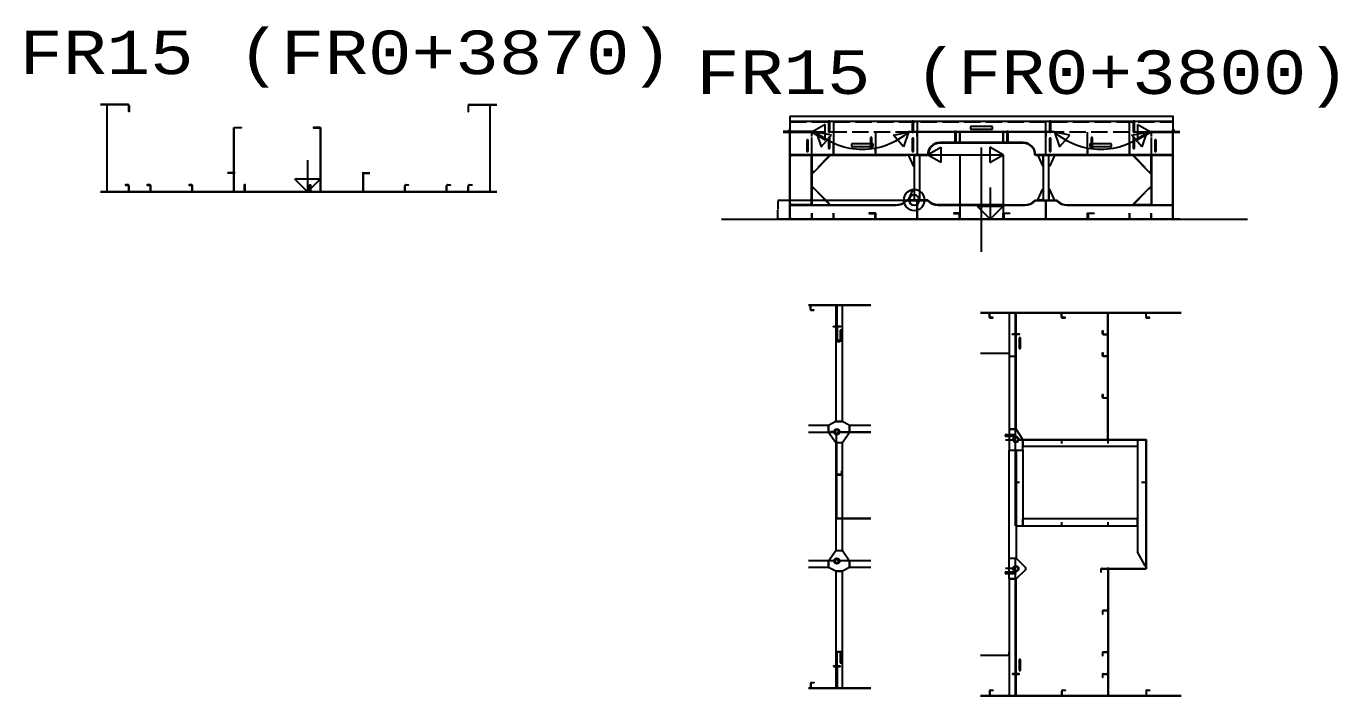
# Model space of a CAD drawing. Header units: inches. Extents: x -15552 to 42302, y -14825 to 18289.
# Drawn here: x 4803 to 12342, y -14825 to -10978 of the extents above; entities that cross this region are included whole.
import ezdxf

# ---------------------------------------------------------------- set-up
doc = ezdxf.new("R2010")
doc.units = ezdxf.units.IN
doc.header["$MEASUREMENT"] = 0
for name, pattern in [('Dashed', [10, 7.5, -2.5]), ('Dashed_dotted', [34, 24, -5, 0, -5]), ('Short_dashed', [5, 3.75, -1.25])]:
    doc.linetypes.add(name, pattern=pattern)
doc.layers.get('0').update_dxf_attribs({"linetype": 'CONTINUOUS'})
doc.layers.get('Defpoints').update_dxf_attribs({"linetype": 'CONTINUOUS'})
doc.styles.add('Style_Courier_New', font='Courier New')
doc.dimstyles.new('ISO-25', dxfattribs={"dimtxt": 2.5, "dimasz": 2.5, "dimexe": 0.18, "dimexo": 0.625, "dimgap": 0.09, "dimtad": 1, "dimtih": 1, "dimtoh": 1, "dimdec": 4, "dimzin": 0, "dimdsep": 46, "dimtxsty": 'STANDARD', "dimcen": 0.09, "dimdle": 0.38, "dimadec": 0, "dimazin": 0, "dimtfac": 1, "dimtdec": 4, "dimtofl": 0, "dimtmove": 0, "dimatfit": 3, "dimfxl": 1, "dimtolj": 1, "dimtzin": 0, "dimarcsym": 0})

# ---------------------------------------------------------------- blocks, each defined once
blk = doc.blocks.new('*D2')
at = {"color": 0, "lineweight": -2, "ltscale": 25}
for p, q in [((9863.690097, -11979.50711), (9122.919582, -11979.50711)), ((9123.099582, -11982.00711), (9123.099582, -12031.667476)), ((9123.099582, -12084.007842), (9123.099582, -12034.347476)), ((9153.691013, -12086.507842), (9122.919582, -12086.507842))]:
    blk.add_line(p, q, dxfattribs=at)
at = {"color": 0}
for points in [[(9123.516249, -11982.00711), (9122.682915, -11982.00711), (9123.099582, -11979.50711)], [(9122.682915, -12084.007842), (9123.516249, -12084.007842), (9123.099582, -12086.507842)]]:
    blk.add_solid(points, dxfattribs=at)
at = {"layer": 'Defpoints', "color": 0}
for p in [(9864.315097, -11979.50711), (9123.099582, -12086.507842), (9154.316013, -12086.507842)]:
    blk.add_point(p, dxfattribs=at)
at = {"color": 0, "insert": (9123.099582, -12033.007476), "char_height": 2.5, "attachment_point": 5}
blk.add_mtext('\\A1;107.0007', dxfattribs=at)

msp = doc.modelspace()

# ---------------------------------------------------------------- linework, layer by layer
at = {"color": 3, "ltscale": 25}
for p, q in [((5388.178317, -11427.412078), (5229.105441, -11427.412078)), ((5388.178317, -11429.412505), (5229.105441, -11429.412505)), ((5267.604892, -11929.412505), (5267.604892, -11429.412505)), ((5269.104831, -11929.412505), (5269.104831, -11429.412505)), ((7350.031345, -11427.412078), (7509.104221, -11427.412078)), ((7350.031345, -11429.412505), (7509.104221, -11429.412505)), ((7469.104831, -11929.412505), (7469.104831, -11429.412505)), ((7470.60477, -11929.412505), (7470.60477, -11429.412505)), ((9194.315402, -11716.508147), (9194.315402, -11532.508513)), ((11394.315402, -11532.508513), (11394.315402, -11716.508147)), ((5997.104709, -11819.411895), (5997.104709, -11559.41281)), ((5999.105136, -11819.411895), (5999.105136, -11559.41281)), ((6494.104831, -11929.412505), (6494.104831, -11559.41281)), ((6496.103732, -11929.412505), (6496.103732, -11559.41281)), ((9344.315402, -11583.507964), (9154.316013, -11583.507964)), ((9344.315402, -11586.507842), (9154.316013, -11586.507842)), ((9344.315402, -11586.507842), (9154.316013, -11586.507842)), ((9192.815463, -12086.507842), (9192.815463, -11586.507842)), ((9194.315402, -12086.507842), (9194.315402, -11586.507842)), ((9395.635288, -11542.47708), (9319.315402, -11586.507842)), ((9319.315402, -11612.00833), (9319.315402, -11586.507842)), ((9319.315402, -11586.507842), (9395.635288, -11630.538604)), ((9344.739597, -11586.507842), (9372.856967, -11670.013091)), ((9431.104343, -11603.965422), (9344.739597, -11586.507842)), ((9372.856967, -11670.013091), (9431.104343, -11603.965422)), ((9395.635288, -11630.538604), (9395.635288, -11542.47708)), ((9787.526767, -11603.965422), (9873.891513, -11586.507842)), ((9845.774143, -11670.013091), (9787.526767, -11603.965422)), ((9873.891513, -11586.507842), (9845.774143, -11670.013091)), ((10715.316074, -11586.507842), (9873.316257, -11586.507842)), ((9874.315708, -11583.507964), (10714.316623, -11583.507964)), ((9874.315708, -11586.507842), (9874.315708, -11583.507964)), ((10714.316623, -11586.507842), (9874.315708, -11586.507842)), ((9924.315708, -11612.006804), (9924.315708, -11586.507842)), ((10169.315402, -11646.506926), (10169.315402, -11586.507842)), ((10231.815402, -11553.695342), (10231.815402, -11569.320342)), ((10356.815402, -11553.695342), (10231.815402, -11553.695342)), ((10231.815402, -11569.320342), (10356.815402, -11569.320342)), ((10356.815402, -11569.320342), (10356.815402, -11553.695342)), ((10419.315402, -11586.507842), (10419.315402, -11646.506926)), ((10664.316623, -11586.507842), (10664.316623, -11612.006804)), ((10714.316623, -11583.507964), (10714.316623, -11586.507842)), ((10714.740817, -11586.507842), (10742.858188, -11670.013091)), ((10801.105564, -11603.965422), (10714.740817, -11586.507842)), ((10742.858188, -11670.013091), (10801.105564, -11603.965422)), ((11157.527988, -11603.965422), (11243.892734, -11586.507842)), ((11215.775363, -11670.013091), (11157.527988, -11603.965422)), ((11192.995517, -11630.538604), (11192.995517, -11542.475554)), ((11192.995517, -11542.475554), (11269.315402, -11586.507842)), ((11269.315402, -11586.507842), (11192.995517, -11630.538604)), ((11243.892734, -11586.507842), (11215.775363, -11670.013091)), ((11244.315402, -11583.507964), (11434.316318, -11583.507964)), ((11434.316318, -11586.507842), (11244.315402, -11586.507842)), ((11244.315402, -11586.507842), (11434.316318, -11586.507842)), ((11269.315402, -11586.507842), (11269.315402, -11612.00833)), ((11394.315402, -12086.507842), (11394.315402, -11586.507842)), ((11395.816867, -12086.507842), (11395.816867, -11586.507842)), ((9444.315402, -11716.508147), (9444.315402, -11650.907561)), ((9546.816318, -11653.695342), (9546.816318, -11669.320342)), ((9671.816318, -11653.695342), (9546.816318, -11653.695342)), ((9546.816318, -11669.320342), (9671.816318, -11669.320342)), ((9671.816318, -11669.320342), (9671.816318, -11653.695342)), ((9684.316318, -11705.007598), (9684.316318, -11679.50711)), ((9984.317844, -11716.508147), (10060.637729, -11672.477385)), ((10060.637729, -11672.477385), (10060.637729, -11760.540435)), ((10419.315402, -11716.508147), (10342.995517, -11672.477385)), ((10342.995517, -11672.477385), (10342.995517, -11760.538909)), ((10904.316013, -11679.50711), (10904.316013, -11705.007598)), ((10916.816013, -11653.695342), (10916.816013, -11669.320342)), ((11041.816013, -11653.695342), (10916.816013, -11653.695342)), ((10916.816013, -11669.320342), (11041.816013, -11669.320342)), ((11041.816013, -11669.320342), (11041.816013, -11653.695342)), ((11144.315402, -11650.907561), (11144.315402, -11716.508147)), ((9194.315402, -11719.508025), (9316.315524, -11719.508025)), ((9194.315402, -12003.507659), (9194.315402, -11719.508025)), ((9316.315524, -11719.508025), (9316.315524, -12003.507659)), ((9984.316318, -11716.508147), (9864.316623, -11716.508147)), ((9984.316318, -11719.508025), (9864.316623, -11719.508025)), ((9939.316623, -11976.507232), (9939.316623, -11719.508025)), ((10060.637729, -11760.540435), (9984.317844, -11716.508147)), ((10342.995517, -11760.538909), (10419.315402, -11716.508147)), ((10419.315402, -11716.508147), (10419.315402, -12003.507659)), ((10604.316013, -11716.508147), (10724.315708, -11716.508147)), ((10604.316013, -11719.508025), (10724.315708, -11719.508025)), ((11394.315402, -11719.508025), (11272.31528, -11719.508025)), ((11272.31528, -11719.508025), (11272.31528, -12003.507659)), ((11394.315402, -12003.507659), (11394.315402, -11719.508025)), ((6004.560153, -11819.411895), (5959.191196, -11819.411895)), ((6004.560153, -11822.411773), (5959.191196, -11822.411773)), ((5997.104709, -11929.412505), (5997.104709, -11825.413176)), ((5999.10361, -11929.412505), (5999.10361, -11825.413176)), ((6733.649509, -11819.411895), (6779.018466, -11819.411895)), ((6733.649509, -11822.411773), (6779.018466, -11822.411773)), ((6739.104526, -11929.412505), (6739.104526, -11825.413176)), ((6741.104953, -11929.412505), (6741.104953, -11825.413176)), ((5392.104404, -11929.412505), (5392.104404, -11895.339629)), ((5394.104831, -11929.412505), (5394.104831, -11895.339629)), ((5517.104404, -11929.412505), (5517.104404, -11895.339629)), ((5519.104831, -11929.412505), (5519.104831, -11895.339629)), ((5757.103793, -11929.412505), (5757.103793, -11895.339629)), ((5759.104221, -11929.412505), (5759.104221, -11895.339629)), ((6979.103916, -11929.412505), (6979.103916, -11895.339629)), ((6981.104343, -11929.412505), (6981.104343, -11895.339629)), ((7219.104831, -11929.412505), (7219.104831, -11895.339629)), ((7221.103732, -11929.412505), (7221.103732, -11895.339629)), ((7344.104831, -11929.412505), (7344.104831, -11895.339629)), ((7346.103732, -11929.412505), (7346.103732, -11895.339629)), ((7509.104221, -11929.412505), (5229.103916, -11929.412505)), ((7509.104221, -11931.412932), (5229.103916, -11931.412932)), ((9984.314792, -11976.507232), (9864.315097, -11976.507232)), ((9984.314792, -11979.50711), (9864.315097, -11979.50711)), ((9924.315708, -12086.507842), (9924.315708, -11982.506987)), ((10604.316013, -11976.507232), (10724.315708, -11976.507232)), ((10604.316013, -11979.50711), (10724.315708, -11979.50711)), ((10664.316623, -11982.506987), (10664.316623, -12086.507842)), ((9316.315524, -12003.507659), (9194.315402, -12003.507659)), ((9194.315402, -12086.507842), (9194.315402, -12006.507537)), ((9319.315402, -12086.507842), (9319.315402, -12052.508208)), ((9444.315402, -12086.507842), (9444.315402, -12052.508208)), ((11144.315402, -12052.508208), (11144.315402, -12086.507842)), ((11269.315402, -12052.508208), (11269.315402, -12086.507842)), ((11272.31528, -12003.507659), (11394.315402, -12003.507659)), ((11394.315402, -12006.507537), (11394.315402, -12086.507842)), ((11434.316318, -12086.507842), (9154.316013, -12086.507842)), ((11434.316318, -12088.506743), (9154.316013, -12088.506743)), ((11394.315402, -12086.507842), (9194.315402, -12086.507842)), ((9300.029819, -12578.374907), (9659.03403, -12578.374907)), ((9300.029819, -12579.876372), (9659.03403, -12579.876372)), ((9311.097019, -12605.431792), (9311.097019, -12579.876372)), ((9312.596958, -12605.431792), (9312.596958, -12579.876372)), ((9456.096713, -12579.876372), (9496.097629, -12579.876372)), ((9456.096713, -12579.876372), (9456.096713, -13249.876067)), ((9461.097019, -12701.876494), (9461.097019, -12579.876372)), ((9464.096897, -12701.876494), (9464.096897, -12579.876372)), ((9496.097629, -13249.876067), (9496.097629, -12579.876372)), ((10288.507907, -12622.289702), (11442.165439, -12622.289702)), ((10288.507907, -12623.789641), (11442.165439, -12623.789641)), ((10340.049045, -12649.345061), (10340.049045, -12623.789641)), ((10341.548984, -12649.345061), (10341.548984, -12623.789641)), ((10453.049533, -12623.789641), (10493.048923, -12623.789641)), ((10453.049533, -12623.789641), (10453.049533, -13293.789336)), ((10490.049045, -13413.789031), (10490.049045, -12623.789641)), ((10493.048923, -13293.789336), (10493.048923, -12623.789641)), ((10755.048435, -12649.345061), (10755.048435, -12623.789641)), ((10756.548374, -12649.345061), (10756.548374, -12623.789641)), ((11020.047824, -13361.79013), (11020.047824, -12623.789641)), ((11021.549289, -13361.79013), (11021.549289, -12623.789641)), ((11240.049045, -12649.345061), (11240.049045, -12623.789641)), ((11241.548984, -12649.345061), (11241.548984, -12623.789641)), ((9461.097019, -12704.876372), (9461.097019, -12783.654448)), ((9464.096897, -12704.876372), (9464.096897, -12783.654448)), ((10994.49393, -12747.289702), (11020.047824, -12747.289702)), ((10994.49393, -12748.789641), (11020.047824, -12748.789641)), ((10453.148715, -12873.789641), (10490.049045, -12873.789641)), ((10994.49393, -12872.289702), (11020.047824, -12872.289702)), ((10994.49393, -12873.789641), (11020.047824, -12873.789641)), ((10994.49393, -13112.289092), (11020.047824, -13112.289092)), ((10994.49393, -13113.789031), (11020.047824, -13113.789031)), ((9456.096713, -13249.876067), (9496.097629, -13249.876067)), ((9461.097019, -13375.565764), (9461.097019, -13324.876067)), ((9659.03403, -13309.876677), (9478.597324, -13309.876677)), ((10453.048007, -13293.789336), (10453.048007, -13413.789031)), ((10453.049533, -13293.789336), (10493.048923, -13293.789336)), ((9456.096713, -13369.875762), (9496.097629, -13369.875762)), ((9456.096713, -13369.875762), (9456.096713, -13989.876983)), ((9461.097019, -13804.876372), (9461.097019, -13374.117705)), ((9463.09592, -13804.876372), (9463.09592, -13374.117705)), ((9496.097629, -13989.876983), (9496.097629, -13369.875762)), ((10453.049533, -13413.789031), (10493.048923, -13413.789031)), ((10453.049533, -14033.790252), (10453.049533, -13413.789031)), ((10492.047946, -13413.789031), (10532.048862, -13413.789031)), ((10492.047946, -13848.789641), (10492.047946, -13413.789031)), ((10493.048923, -13413.789031), (10493.048923, -14033.790252)), ((10507.54935, -13351.789519), (11240.049045, -13351.789519)), ((10507.54935, -13353.789946), (11240.049045, -13353.789946)), ((10532.048862, -13353.789946), (10532.048862, -13393.789336)), ((10532.048862, -13353.789946), (11190.049045, -13353.789946)), ((11190.049045, -13393.789336), (10532.048862, -13393.789336)), ((10532.048862, -13413.789031), (10532.048862, -13848.789641)), ((11190.049045, -13353.789946), (11190.049045, -13393.789336)), ((11240.049045, -13353.789946), (11190.049045, -13353.789946)), ((11190.049045, -13353.789946), (11190.049045, -13998.789641)), ((11240.049045, -14095.789763), (11240.049045, -13351.789519)), ((11240.049045, -14078.789946), (11240.049045, -13353.789946)), ((11242.047946, -14095.789763), (11242.047946, -13351.789519)), ((9463.09592, -13551.874968), (9484.206455, -13551.874968)), ((9463.09592, -13554.876372), (9484.206455, -13554.876372)), ((9463.09592, -13804.876372), (9659.03403, -13804.876372)), ((9463.09592, -13806.875274), (9659.03403, -13806.875274)), ((10492.047946, -13848.789641), (10532.048862, -13848.789641)), ((10532.048862, -13848.789641), (10532.048862, -13808.790252)), ((11190.049045, -13808.790252), (10532.048862, -13808.790252)), ((10532.048862, -13848.789641), (11190.049045, -13848.789641)), ((11190.049045, -13848.789641), (11190.049045, -13808.790252)), ((9456.096713, -13989.876983), (9496.097629, -13989.876983)), ((10453.048007, -14153.789946), (10453.048007, -14033.790252)), ((10453.049533, -14033.790252), (10493.048923, -14033.790252)), ((10490.049045, -14823.789641), (10490.049045, -14033.790252)), ((10985.974948, -14093.789336), (11020.047824, -14093.789336)), ((10985.974948, -14095.789763), (11020.047824, -14095.789763)), ((11020.047824, -14088.789031), (11020.047824, -14823.789641)), ((11021.549289, -14088.789031), (11021.549289, -14823.789641)), ((11021.549289, -14093.789336), (11240.049045, -14093.789336)), ((11021.549289, -14095.789763), (11240.049045, -14095.789763)), ((9456.096713, -14109.876677), (9496.097629, -14109.876677)), ((9456.096713, -14109.876677), (9456.096713, -14779.876372)), ((9496.097629, -14779.876372), (9496.097629, -14109.876677)), ((10453.049533, -14153.789946), (10493.048923, -14153.789946)), ((10453.049533, -14153.789946), (10453.049533, -14823.789641)), ((10493.048923, -14823.789641), (10493.048923, -14153.789946)), ((10994.49393, -14333.790252), (11020.047824, -14333.790252)), ((10994.49393, -14335.290191), (11020.047824, -14335.290191)), ((9461.097019, -14654.876372), (9461.097019, -14576.098296)), ((9464.096897, -14654.876372), (9464.096897, -14576.098296)), ((10994.49393, -14573.789641), (11020.047824, -14573.789641)), ((10994.49393, -14575.28958), (11020.047824, -14575.28958)), ((9461.097019, -14657.87625), (9461.097019, -14779.876372)), ((9464.096897, -14657.87625), (9464.096897, -14779.876372)), ((10994.49393, -14698.789641), (11020.047824, -14698.789641)), ((10994.49393, -14700.28958), (11020.047824, -14700.28958)), ((9311.097019, -14754.320952), (9311.097019, -14779.876372)), ((9312.596958, -14754.320952), (9312.596958, -14779.876372)), ((9300.029819, -14779.874846), (9659.03403, -14779.874846)), ((9300.029819, -14781.376311), (9659.03403, -14781.376311)), ((9456.096713, -14779.876372), (9496.097629, -14779.876372)), ((10288.507907, -14823.789641), (11442.165439, -14823.789641)), ((10288.507907, -14825.28958), (11442.165439, -14825.28958)), ((10340.049045, -14798.234221), (10340.049045, -14823.789641)), ((10341.548984, -14798.234221), (10341.548984, -14823.789641)), ((10453.049533, -14823.789641), (10493.048923, -14823.789641)), ((10755.048435, -14798.234221), (10755.048435, -14823.789641)), ((10756.548374, -14798.234221), (10756.548374, -14823.789641)), ((11240.049045, -14798.234221), (11240.049045, -14823.789641)), ((11241.548984, -14798.234221), (11241.548984, -14823.789641))]:
    msp.add_line(p, q, dxfattribs=at)
at = {"color": 1, "linetype": 'Dashed_dotted', "ltscale": 25}
for p, q in [((10294.315402, -12274.369475), (10294.315402, -11431.396148)), ((8799.047153, -12086.507842), (11823.142307, -12086.507842))]:
    msp.add_line(p, q, dxfattribs=at)
at = {"color": 3, "linetype": 'Short_dashed', "ltscale": 25}
for p, q in [((9194.315402, -11526.398894), (11394.315402, -11526.398894)), ((11269.315402, -11586.507842), (9319.315402, -11586.507842)), ((9984.316318, -11716.508147), (10419.315402, -11716.508147))]:
    msp.add_line(p, q, dxfattribs=at)
at = {"color": 2, "ltscale": 25}
for p, q in [((9423.229282, -11523.696563), (9415.401523, -11523.696563)), ((9415.401523, -11523.696563), (9415.401523, -11586.318633)), ((9423.229282, -11586.318633), (9423.229282, -11523.696563)), ((9903.229587, -11523.696563), (9895.401828, -11523.696563)), ((9895.401828, -11523.696563), (9895.401828, -11586.318633)), ((9903.229587, -11586.318633), (9903.229587, -11523.696563)), ((10693.228977, -11523.696563), (10685.401218, -11523.696563)), ((10685.401218, -11523.696563), (10685.401218, -11586.318633)), ((10693.228977, -11586.318633), (10693.228977, -11523.696563)), ((11173.229282, -11523.696563), (11165.401523, -11523.696563)), ((11165.401523, -11523.696563), (11165.401523, -11586.318633)), ((11173.229282, -11586.318633), (11173.229282, -11523.696563)), ((9415.401523, -11586.318633), (9423.229282, -11586.318633)), ((9895.401828, -11586.318633), (9903.229587, -11586.318633)), ((10148.229282, -11582.696196), (10140.401523, -11582.696196)), ((10140.401523, -11582.696196), (10140.401523, -11645.318267)), ((10148.229282, -11645.318267), (10148.229282, -11582.696196)), ((10448.229282, -11582.696196), (10440.401523, -11582.696196)), ((10440.401523, -11582.696196), (10440.401523, -11645.318267)), ((10448.229282, -11645.318267), (10448.229282, -11582.696196)), ((10685.401218, -11586.318633), (10693.228977, -11586.318633)), ((11165.401523, -11586.318633), (11173.229282, -11586.318633)), ((9298.229282, -11631.097075), (9290.401523, -11631.097075)), ((9290.401523, -11631.097075), (9290.401523, -11693.719146)), ((9298.229282, -11635.197112), (9290.401523, -11635.197112)), ((9290.401523, -11635.197112), (9290.401523, -11697.819182)), ((9298.229282, -11693.719146), (9298.229282, -11631.097075)), ((9298.229282, -11697.819182), (9298.229282, -11635.197112)), ((9319.315402, -11716.508147), (9319.315402, -11616.508147)), ((9423.229282, -11617.696807), (9415.401523, -11617.696807)), ((9415.401523, -11617.696807), (9415.401523, -11680.318877)), ((9415.401523, -11680.318877), (9423.229282, -11680.318877)), ((9423.229282, -11680.318877), (9423.229282, -11617.696807)), ((9663.228671, -11617.696807), (9655.400913, -11617.696807)), ((9655.400913, -11617.696807), (9655.400913, -11680.318877)), ((9655.400913, -11680.318877), (9663.228671, -11680.318877)), ((9663.228671, -11680.318877), (9663.228671, -11617.696807)), ((9903.229587, -11620.196196), (9895.401828, -11620.196196)), ((9895.401828, -11620.196196), (9895.401828, -11682.818267)), ((9903.229587, -11635.197112), (9895.401828, -11635.197112)), ((9895.401828, -11635.197112), (9895.401828, -11697.819182)), ((9895.401828, -11682.818267), (9903.229587, -11682.818267)), ((9903.229587, -11682.818267), (9903.229587, -11620.196196)), ((9903.229587, -11697.819182), (9903.229587, -11635.197112)), ((10140.401523, -11645.318267), (10148.229282, -11645.318267)), ((10440.401523, -11645.318267), (10448.229282, -11645.318267)), ((10693.228977, -11620.196196), (10685.401218, -11620.196196)), ((10685.401218, -11620.196196), (10685.401218, -11682.818267)), ((10693.228977, -11635.197112), (10685.401218, -11635.197112)), ((10685.401218, -11635.197112), (10685.401218, -11697.819182)), ((10685.401218, -11682.818267), (10693.228977, -11682.818267)), ((10693.228977, -11682.818267), (10693.228977, -11620.196196)), ((10693.228977, -11697.819182), (10693.228977, -11635.197112)), ((10933.229892, -11617.696807), (10925.402133, -11617.696807)), ((10925.402133, -11617.696807), (10925.402133, -11680.318877)), ((10925.402133, -11680.318877), (10933.229892, -11680.318877)), ((10933.229892, -11680.318877), (10933.229892, -11617.696807)), ((11173.229282, -11617.696807), (11165.401523, -11617.696807)), ((11165.401523, -11617.696807), (11165.401523, -11680.318877)), ((11165.401523, -11680.318877), (11173.229282, -11680.318877)), ((11173.229282, -11680.318877), (11173.229282, -11617.696807)), ((11269.315402, -11616.508147), (11269.315402, -11716.508147)), ((11298.229282, -11631.097075), (11290.401523, -11631.097075)), ((11290.401523, -11631.097075), (11290.401523, -11693.719146)), ((11298.229282, -11635.197112), (11290.401523, -11635.197112)), ((11290.401523, -11635.197112), (11290.401523, -11697.819182)), ((11298.229282, -11693.719146), (11298.229282, -11631.097075)), ((11298.229282, -11697.819182), (11298.229282, -11635.197112)), ((9290.401523, -11693.719146), (9298.229282, -11693.719146)), ((9290.401523, -11697.819182), (9298.229282, -11697.819182)), ((9895.401828, -11697.819182), (9903.229587, -11697.819182)), ((10685.401218, -11697.819182), (10693.228977, -11697.819182)), ((11290.401523, -11693.719146), (11298.229282, -11693.719146)), ((11290.401523, -11697.819182), (11298.229282, -11697.819182)), ((9490.010898, -12723.565337), (9482.183139, -12723.565337)), ((9482.183139, -12723.565337), (9482.183139, -12786.187407)), ((9490.010898, -12786.187407), (9490.010898, -12723.565337)), ((9482.183139, -12786.187407), (9490.010898, -12786.187407)), ((10518.962924, -12767.478606), (10511.135166, -12767.478606)), ((10511.135166, -12767.478606), (10511.135166, -12830.100676)), ((10518.962924, -12830.100676), (10518.962924, -12767.478606)), ((10511.135166, -12830.100676), (10518.962924, -12830.100676)), ((10492.316501, -13324.876067), (10429.694431, -13324.876067)), ((10429.694431, -13324.876067), (10429.694431, -13332.703826)), ((10429.694431, -13332.703826), (10492.316501, -13332.703826)), ((10492.316501, -13332.703826), (10492.316501, -13324.876067)), ((10431.961887, -13353.789946), (10490.049045, -13353.789946)), ((10490.049045, -14093.789336), (10431.961887, -14093.789336)), ((10429.694431, -14114.875457), (10429.694431, -14122.703215)), ((10492.316501, -14114.875457), (10429.694431, -14114.875457)), ((10429.694431, -14122.703215), (10492.316501, -14122.703215)), ((10492.316501, -14122.703215), (10492.316501, -14114.875457)), ((9490.010898, -14573.565337), (9482.183139, -14573.565337)), ((9482.183139, -14573.565337), (9482.183139, -14636.187407)), ((9490.010898, -14636.187407), (9490.010898, -14573.565337)), ((10518.962924, -14617.478606), (10511.135166, -14617.478606)), ((10511.135166, -14617.478606), (10511.135166, -14680.100676)), ((10518.962924, -14680.100676), (10518.962924, -14617.478606)), ((9482.183139, -14636.187407), (9490.010898, -14636.187407)), ((10511.135166, -14680.100676), (10518.962924, -14680.100676))]:
    msp.add_line(p, q, dxfattribs=at)
at = {"color": 2, "linetype": 'Dashed', "ltscale": 25}
for p, q in [((9444.315402, -11526.507232), (9444.315402, -11583.507964)), ((9924.315708, -11526.507232), (9924.315708, -11583.507964)), ((10664.315097, -11583.507964), (10664.315097, -11526.507232)), ((11144.315402, -11583.507964), (11144.315402, -11526.507232)), ((9444.315402, -11586.507842), (9444.315402, -11711.507842)), ((9684.314792, -11586.507842), (9684.314792, -11711.507842)), ((9924.315708, -11586.507842), (9924.315708, -11716.508147)), ((10169.315402, -11586.507842), (10169.315402, -11641.508147)), ((10419.315402, -11641.508147), (10419.315402, -11586.507842)), ((10664.315097, -11716.508147), (10664.315097, -11586.507842)), ((10904.316013, -11711.507842), (10904.316013, -11586.507842)), ((11144.315402, -11711.507842), (11144.315402, -11586.507842)), ((9319.315402, -11702.4075), (9319.315402, -11622.407195)), ((9924.315708, -11616.508147), (9924.315708, -11716.508147)), ((10664.315097, -11716.508147), (10664.315097, -11616.508147)), ((11269.315402, -11622.407195), (11269.315402, -11702.4075)), ((10490.049045, -12748.789641), (10490.049045, -12848.789641)), ((10490.049045, -14598.789641), (10490.049045, -14698.789641))]:
    msp.add_line(p, q, dxfattribs=at)
at = {"color": 3, "linetype": 'Dashed_dotted', "ltscale": 25}
for p, q in [((9154.316013, -11586.507842), (9313.315647, -11586.507842)), ((11275.315158, -11586.507842), (11434.314792, -11586.507842)), ((10169.315402, -11719.508025), (10169.315402, -12003.507659)), ((10419.315402, -11716.508147), (10419.315402, -12086.507842)), ((9984.314792, -11979.50711), (9864.315097, -11979.50711)), ((9924.315708, -11982.506987), (9924.315708, -12086.507842)), ((10724.315708, -11979.50711), (10604.316013, -11979.50711)), ((10664.316623, -12086.507842), (10664.316623, -11982.506987)), ((9319.315402, -12052.508208), (9319.315402, -12086.507842)), ((9444.315402, -12052.508208), (9444.315402, -12086.507842)), ((9684.316318, -12052.508208), (9684.316318, -12086.507842)), ((10169.315402, -12006.507537), (10169.315402, -12086.507842)), ((10419.315402, -12006.507537), (10419.315402, -12086.507842)), ((10904.316013, -12086.507842), (10904.316013, -12052.508208)), ((11144.315402, -12086.507842), (11144.315402, -12052.508208)), ((11269.315402, -12086.507842), (11269.315402, -12052.508208)), ((10490.049045, -12623.789641), (10490.049045, -12745.789763)), ((9300.029819, -13309.875151), (9461.097019, -13309.875151)), ((9464.096897, -13309.875151), (9659.03403, -13309.875151)), ((10490.049045, -13848.789641), (10490.049045, -13368.789336)), ((10507.54935, -13353.789946), (11021.549289, -13353.789946)), ((10755.048435, -13353.789946), (10755.048435, -13374.789092)), ((11020.047824, -13353.789946), (11020.047824, -13374.789092)), ((10513.048618, -13598.789641), (10492.047946, -13598.789641)), ((11240.049045, -13598.789641), (11214.548557, -13598.789641)), ((10492.047946, -13848.789641), (11240.049045, -13848.789641)), ((10755.048435, -13827.78897), (10755.048435, -13848.789641)), ((11020.047824, -13827.78897), (11020.047824, -13848.789641)), ((9461.097019, -14049.876067), (9300.029819, -14049.876067)), ((9659.03403, -14049.876067), (9464.096897, -14049.876067)), ((10490.049045, -14701.789519), (10490.049045, -14823.789641))]:
    msp.add_line(p, q, dxfattribs=at)
at = {"color": 6, "ltscale": 25}
for p, q in [((6419.104831, -11746.438262), (6419.104831, -11929.414031)), ((6419.104831, -11929.414031), (6346.207492, -11856.028411)), ((6492.490451, -11856.028411), (6346.207492, -11856.028411)), ((6492.490451, -11856.028411), (6419.104831, -11929.414031)), ((10344.315402, -11903.533599), (10344.315402, -12086.509368)), ((10344.315402, -12086.509368), (10271.418064, -12013.123748)), ((10417.701022, -12013.123748), (10271.418064, -12013.123748)), ((10417.701022, -12013.123748), (10344.315402, -12086.509368))]:
    msp.add_line(p, q, dxfattribs=at)
at = {"color": 2, "linetype": 'Short_dashed', "ltscale": 25}
for p, q in [((9419.315402, -11722.993132), (9322.80051, -11819.508025)), ((11169.315402, -11722.993132), (11265.830295, -11819.508025)), ((9419.315402, -12000.022551), (9322.80051, -11903.507659)), ((11169.315402, -12000.022551), (11265.830295, -11903.507659))]:
    msp.add_line(p, q, dxfattribs=at)
at = {"color": 1, "ltscale": 25}
for p, q in [((9907.315891, -11719.508025), (9939.315097, -11719.508025)), ((9907.315891, -11719.508025), (9907.315891, -11976.507232)), ((9939.315097, -11976.507232), (9939.315097, -11719.508025)), ((10649.315708, -11719.508025), (10681.314914, -11719.508025)), ((10649.315708, -11719.508025), (10649.315708, -11976.507232)), ((10681.314914, -11976.507232), (10681.314914, -11719.508025)), ((9907.315891, -11976.507232), (9939.315097, -11976.507232)), ((10649.315708, -11976.507232), (10681.314914, -11976.507232))]:
    msp.add_line(p, q, dxfattribs=at)
at = {"color": 7, "ltscale": 25}
msp.add_line((9461.095493, -13308.875701), (9427.094333, -13308.875701), dxfattribs=at)
at = {"color": 1, "ltscale": 25}
for points in [[(5394.178073, -11433.411834), (5394.178073, -11467.339751), (5392.177646, -11467.339751), (5392.177646, -11433.411834)], [(7344.031589, -11433.411834), (7344.031589, -11467.339751), (7346.032016, -11467.339751), (7346.032016, -11433.411834)], [(9194.315402, -11583.507964), (9194.315402, -11572.64218), (9189.316623, -11572.64218), (9189.316623, -11583.507964)], [(11394.315402, -11583.507964), (11394.315402, -11572.64218), (11399.315708, -11572.64218), (11399.315708, -11583.507964)], [(11244.548862, -12653.844878), (11259.993808, -12653.844878), (11259.993808, -12652.344939), (11244.548862, -12652.344939)], [(10989.994113, -12744.289824), (10989.994113, -12728.844878), (10991.494052, -12728.844878), (10991.494052, -12744.289824)], [(9659.03403, -13272.021148), (9534.59708, -13272.021148), (9534.59708, -13309.875151)], [(9493.206088, -13545.875213), (9493.206088, -13534.985015), (9490.20621, -13534.985015), (9490.20621, -13545.875213)], [(10979.975192, -14099.789092), (10979.975192, -14113.717315), (10981.97562, -14113.717315), (10981.97562, -14099.789092)], [(10989.994113, -14338.290068), (10989.994113, -14353.735015), (10991.494052, -14353.735015), (10991.494052, -14338.290068)], [(10989.994113, -14703.289458), (10989.994113, -14718.734404), (10991.494052, -14718.734404), (10991.494052, -14703.289458)], [(11244.548862, -14793.734404), (11259.993808, -14793.734404), (11259.993808, -14795.234343), (11244.548862, -14795.234343)]]:
    msp.add_lwpolyline(points, dxfattribs=at)
at = {"color": 3, "ltscale": 25}
for points in [[(9194.315402, -11532.508513), (9194.315402, -11494.726226), (11394.315402, -11494.726226), (11394.315402, -11532.508513)], [(9194.315402, -11532.508513), (9194.315402, -11523.399016), (11394.315402, -11523.399016), (11394.315402, -11532.508513)], [(5999.105136, -11559.41281), (6039.104526, -11559.41281), (6039.104526, -11562.412688), (5999.105136, -11562.412688)], [(6494.104831, -11559.41281), (6454.103916, -11559.41281), (6454.103916, -11562.412688), (6494.104831, -11562.412688)], [(9194.315402, -11716.508147), (9194.315402, -11719.508025), (9864.315097, -11719.508025), (9864.315097, -11716.508147), (9194.315402, -11716.508147)], [(9316.315524, -11724.50833), (9319.315402, -11724.50833), (9319.315402, -11998.507354), (9316.315524, -11998.507354), (9316.315524, -11724.50833)], [(9939.316623, -11719.508025), (9984.316318, -11719.508025), (9984.316318, -11716.508147), (10419.315402, -11716.508147)], [(10724.315708, -11716.508147), (10724.315708, -11719.508025), (11394.315402, -11719.508025), (11394.315402, -11716.508147), (10724.315708, -11716.508147)], [(11272.31528, -11724.50833), (11269.315402, -11724.50833), (11269.315402, -11998.507354), (11272.31528, -11998.507354), (11272.31528, -11724.50833)], [(5388.105075, -11889.339873), (5374.176853, -11889.339873), (5374.176853, -11891.3403), (5388.105075, -11891.3403)], [(5513.105075, -11889.339873), (5499.176853, -11889.339873), (5499.176853, -11891.3403), (5513.105075, -11891.3403)], [(5753.104465, -11889.339873), (5739.177768, -11889.339873), (5739.177768, -11891.3403), (5753.104465, -11891.3403)], [(6060.759799, -11929.412505), (6060.759799, -11889.413115), (6056.369846, -11889.413115), (6056.369846, -11929.412505)], [(6432.448642, -11929.412505), (6432.448642, -11889.413115), (6436.838596, -11889.413115), (6436.838596, -11929.412505)], [(6985.103671, -11889.339873), (6999.031894, -11889.339873), (6999.031894, -11891.3403), (6985.103671, -11891.3403)], [(7225.104587, -11889.339873), (7239.031284, -11889.339873), (7239.031284, -11891.3403), (7225.104587, -11891.3403)], [(7350.104587, -11889.339873), (7364.031284, -11889.339873), (7364.031284, -11891.3403), (7350.104587, -11891.3403)], [(9315.596835, -12609.931609), (9331.041782, -12609.931609), (9331.041782, -12608.43167), (9315.596835, -12608.43167)], [(10344.548862, -12653.844878), (10359.993808, -12653.844878), (10359.993808, -12652.344939), (10344.548862, -12652.344939)], [(10759.548251, -12653.844878), (10774.993198, -12653.844878), (10774.993198, -12652.344939), (10759.548251, -12652.344939)], [(9442.597263, -12701.876494), (9482.596652, -12701.876494), (9482.596652, -12704.876372), (9442.597263, -12704.876372), (9442.597263, -12701.876494)], [(10288.507907, -12855.935332), (10452.486484, -12855.935332), (10452.486484, -12873.789641)], [(10989.994113, -12869.289824), (10989.994113, -12853.844878), (10991.494052, -12853.844878), (10991.494052, -12869.289824)], [(10989.994113, -13109.289214), (10989.994113, -13093.844268), (10991.494052, -13093.844268), (10991.494052, -13109.289214)], [(9456.01279, -13249.876067), (9414.597385, -13271.976897), (9414.597385, -13309.876677), (9456.096713, -13369.875762), (9496.097629, -13369.875762)], [(9496.097629, -13369.875762), (9534.59708, -13309.876677), (9534.59708, -13271.976897), (9496.175449, -13249.876067), (9456.01279, -13249.876067)], [(9414.595859, -13309.875151), (9414.595859, -13272.021148), (9300.029819, -13272.021148)], [(10453.048007, -13413.789031), (10532.048862, -13413.789031), (10532.048862, -13351.789519), (10493.048923, -13293.789336), (10453.048007, -13293.789336)], [(9456.01279, -14109.876677), (9414.597385, -14087.775847), (9414.597385, -14049.876067), (9456.096713, -13989.876983), (9496.097629, -13989.876983)], [(9496.097629, -13989.876983), (9534.59708, -14049.876067), (9534.59708, -14087.775847), (9496.175449, -14109.876677), (9456.01279, -14109.876677)], [(11240.049045, -14078.789946), (11235.04874, -14078.789946), (11190.049045, -13998.789641)], [(9414.595859, -14049.876067), (9414.595859, -14087.730071), (9300.029819, -14087.730071)], [(9659.03403, -14087.730071), (9534.59708, -14087.730071), (9534.59708, -14049.876067)], [(10453.048007, -14033.790252), (10493.048923, -14033.790252), (10548.049228, -14087.289092), (10548.049228, -14102.290007), (10493.048923, -14153.789946), (10453.048007, -14153.789946)], [(10288.507907, -14591.64395), (10452.486484, -14591.64395), (10452.486484, -14573.789641)], [(10989.994113, -14578.289458), (10989.994113, -14593.734404), (10991.494052, -14593.734404), (10991.494052, -14578.289458)], [(9442.597263, -14657.87625), (9482.596652, -14657.87625), (9482.596652, -14654.876372), (9442.597263, -14654.876372), (9442.597263, -14657.87625)], [(9315.596835, -14749.821135), (9331.041782, -14749.821135), (9331.041782, -14751.321074), (9315.596835, -14751.321074)], [(10344.548862, -14793.734404), (10359.993808, -14793.734404), (10359.993808, -14795.234343), (10344.548862, -14795.234343)], [(10759.548251, -14793.734404), (10774.993198, -14793.734404), (10774.993198, -14795.234343), (10759.548251, -14795.234343)]]:
    msp.add_lwpolyline(points, dxfattribs=at)
for points in [[(9873.891513, -11586.507842, -0.182676), (9609.316318, -11686.507842, -0.182676), (9344.741123, -11586.507842, -0.182676)], [(11243.891208, -11586.507842, -0.182676), (10979.316013, -11686.507842, -0.182676), (10714.740817, -11586.507842, -0.182676)], [(11394.315402, -11716.508147), (10604.316013, -11716.508147, 0.414211), (10534.314792, -11646.508452), (10054.316013, -11646.508452, 0.414211), (9984.314792, -11716.508147), (9194.315402, -11716.508147)], [(10604.316013, -11716.508147), (10601.316135, -11716.508147, 0.41421), (10534.314792, -11649.50833), (10054.316013, -11649.50833, 0.41421), (9987.31467, -11716.508147), (9984.314792, -11716.508147)], [(9194.315402, -12006.507537), (9194.315402, -12003.507659), (9804.178684, -12003.507659, 0.198915), (9858.625095, -11980.955169), (9862.194126, -11977.386138), (9864.315097, -11979.50711)], [(9194.315402, -12006.507537), (9804.178684, -12006.507537, 0.198911), (9860.747592, -11983.07614), (9864.315097, -11979.50711), (9984.314792, -11979.50711), (9987.883823, -11983.07614, 0.198911), (10044.452731, -12006.507537), (10544.178073, -12006.507537, 0.198911), (10600.746982, -11983.07614), (10604.316013, -11979.50711), (10724.315708, -11979.50711), (10727.883212, -11983.07614, 0.198911), (10784.452121, -12006.507537), (11394.315402, -12006.507537)], [(10419.315402, -12003.507659), (10044.452731, -12003.507659, -0.198915), (9990.00632, -11980.955169), (9986.43729, -11977.386138, 0.198933), (9984.316318, -11976.507232), (9939.316623, -11976.507232)], [(9984.314792, -11979.50711), (9986.43729, -11977.386138), (9990.004794, -11980.955169, 0.198911), (10044.452731, -12003.507659), (10544.178073, -12003.507659, 0.198911), (10598.62601, -11980.955169), (10602.193515, -11977.386138), (10604.316013, -11979.50711)], [(10724.315708, -11979.50711), (10726.436679, -11977.386138), (10730.00571, -11980.955169, 0.198915), (10784.452121, -12003.507659), (11394.315402, -12003.507659), (11394.315402, -12006.507537)]]:
    msp.add_lwpolyline(points, format="xyb", dxfattribs=at)
at = {"color": 2, "ltscale": 25}
for points in [[(9324.315708, -11819.508025), (9319.315402, -11819.508025), (9319.315402, -11724.50833), (9324.315708, -11719.508025), (9419.315402, -11719.508025), (9419.315402, -11724.50833)], [(9419.315402, -11724.50833), (9419.315402, -11727.236602), (9327.043979, -11819.508025), (9324.315708, -11819.508025)], [(9902.315585, -11719.508025), (9877.315585, -11719.508025), (9877.315585, -11724.50833), (9902.315585, -11779.50711), (9907.315891, -11779.50711), (9907.315891, -11724.50833), (9902.315585, -11719.508025)], [(10644.315402, -11719.508025), (10619.315402, -11719.508025), (10619.315402, -11724.50833), (10644.315402, -11779.50711), (10649.315708, -11779.50711), (10649.315708, -11724.50833), (10644.315402, -11719.508025)], [(10686.315219, -11719.508025), (10711.315219, -11719.508025), (10711.315219, -11724.50833), (10686.315219, -11779.50711), (10681.314914, -11779.50711), (10681.314914, -11724.50833), (10686.315219, -11719.508025)], [(11264.315097, -11819.508025), (11269.315402, -11819.508025), (11269.315402, -11724.50833), (11264.315097, -11719.508025), (11169.315402, -11719.508025), (11169.315402, -11724.50833)], [(11169.315402, -11724.50833), (11169.315402, -11727.236602), (11261.586826, -11819.508025), (11264.315097, -11819.508025)], [(9324.315708, -11903.507659), (9319.315402, -11903.507659), (9319.315402, -11998.507354), (9324.315708, -12003.507659), (9419.315402, -12003.507659), (9419.315402, -11998.507354)], [(9419.315402, -11998.507354), (9419.315402, -11995.779082), (9327.043979, -11903.507659), (9324.315708, -11903.507659)], [(11264.315097, -11903.507659), (11269.315402, -11903.507659), (11269.315402, -11998.507354), (11264.315097, -12003.507659), (11169.315402, -12003.507659), (11169.315402, -11998.507354)], [(11169.315402, -11998.507354), (11169.315402, -11995.779082), (11261.586826, -11903.507659), (11264.315097, -11903.507659)], [(9902.315585, -11976.507232), (9877.315585, -11976.507232), (9877.315585, -11971.508452), (9902.315585, -11916.508147), (9907.315891, -11916.508147), (9907.315891, -11971.508452), (9902.315585, -11976.507232)], [(10644.315402, -11976.507232), (10619.315402, -11976.507232), (10619.315402, -11971.508452), (10644.315402, -11916.508147), (10649.315708, -11916.508147), (10649.315708, -11971.508452), (10644.315402, -11976.507232)], [(10686.315219, -11976.507232), (10711.315219, -11976.507232), (10711.315219, -11971.508452), (10686.315219, -11916.508147), (10681.314914, -11916.508147), (10681.314914, -11971.508452), (10686.315219, -11976.507232)], [(9464.597385, -12788.6044), (9480.310886, -12788.6044), (9480.310886, -12784.362456), (9464.597385, -12784.362456)], [(9464.597385, -14571.148345), (9480.310886, -14571.148345), (9480.310886, -14575.390288), (9464.597385, -14575.390288)]]:
    msp.add_lwpolyline(points, dxfattribs=at)
at = {"color": 7, "ltscale": 25}
for points in [[(9847.31528, -11976.507232, 0.99999), (9967.316501, -11976.507232, 0.99999), (9847.31528, -11976.507232, 0.99999)], [(9877.315585, -11976.507232, 0.99999), (9937.316196, -11976.507232, 0.99999), (9877.315585, -11976.507232, 0.99999)], [(9451.282565, -13320.190093, -0.414216), (9451.282565, -13297.562835, -0.414189), (9473.91135, -13297.562835, -0.414216), (9473.91135, -13320.190093, -0.414189), (9451.282565, -13320.190093), (9451.282565, -13318.069121), (9453.405063, -13318.069121, -0.414201), (9453.405063, -13299.683806, -0.414236), (9471.788852, -13299.683806, -0.414201), (9471.788852, -13318.069121, -0.414236), (9453.405063, -13318.069121, -0.414236)], [(9451.282565, -14062.18991, -0.414216), (9451.282565, -14039.562651, -0.414189), (9473.91135, -14039.562651, -0.414216), (9473.91135, -14062.18991, -0.414189), (9451.282565, -14062.18991), (9451.282565, -14060.068938), (9453.405063, -14060.068938, -0.414201), (9453.405063, -14041.683623, -0.414236), (9471.788852, -14041.683623, -0.414201), (9471.788852, -14060.068938, -0.414236), (9453.405063, -14060.068938, -0.414236)]]:
    msp.add_lwpolyline(points, format="xyb", dxfattribs=at)
for points in [[(9684.316318, -12086.507842), (9684.316318, -12051.507232), (9649.315708, -12051.507232), (9649.315708, -12054.50711), (9681.31644, -12054.50711), (9681.31644, -12086.507842)], [(10169.315402, -12086.507842), (10169.315402, -12051.507232), (10134.316318, -12051.507232), (10134.316318, -12054.50711), (10166.315524, -12054.50711), (10166.315524, -12086.507842)], [(10419.315402, -12086.507842), (10419.315402, -12051.507232), (10454.316013, -12051.507232), (10454.316013, -12054.50711), (10422.316806, -12054.50711), (10422.316806, -12086.507842)], [(10904.316013, -12086.507842), (10904.316013, -12051.507232), (10939.316623, -12051.507232), (10939.316623, -12054.50711), (10907.315891, -12054.50711), (10907.315891, -12086.507842)]]:
    msp.add_lwpolyline(points, dxfattribs=at)
at = {"color": 5, "ltscale": 25}
for points in [[(10471.549289, -12745.789763), (10511.548679, -12745.789763), (10511.548679, -12748.789641), (10471.549289, -12748.789641), (10471.549289, -12745.789763)], [(10471.549289, -14701.789519), (10511.548679, -14701.789519), (10511.548679, -14698.789641), (10471.549289, -14698.789641), (10471.549289, -14701.789519)]]:
    msp.add_lwpolyline(points, dxfattribs=at)
for points in [[(10480.234592, -13364.103362, -0.414216), (10480.234592, -13341.476104, -0.414189), (10502.863376, -13341.476104, -0.414216), (10502.863376, -13364.103362, -0.414189), (10480.234592, -13364.103362), (10480.234592, -13361.98239), (10482.357089, -13361.98239, -0.414201), (10482.357089, -13343.597075, -0.414236), (10500.740878, -13343.597075, -0.414201), (10500.740878, -13361.98239, -0.414236), (10482.357089, -13361.98239, -0.414236)], [(10480.234592, -14106.103179, -0.414216), (10480.234592, -14083.475921, -0.414189), (10502.863376, -14083.475921, -0.414216), (10502.863376, -14106.103179, -0.414189), (10480.234592, -14106.103179), (10480.234592, -14103.982207), (10482.357089, -14103.982207, -0.414201), (10482.357089, -14085.596892, -0.414236), (10500.740878, -14085.596892, -0.414201), (10500.740878, -14103.982207, -0.414236), (10482.357089, -14103.982207, -0.414236)]]:
    msp.add_lwpolyline(points, format="xyb", dxfattribs=at)
at = {"color": 3, "ltscale": 25}
for centre, radius, start, end in [((5388.178317, -11433.411834), 3.998854, 359.993195, 90.006798), ((5388.178317, -11433.411834), 5.999584, 359.998352, 90.001648), ((7350.031345, -11433.411834), 5.999584, 89.998352, 180.001648), ((7350.031345, -11433.411834), 3.998854, 89.993202, 180.006805), ((9194.315402, -11719.508025), 5.000521, 270.002472, 359.997528), ((11394.315402, -11719.508025), 5.000521, 180.002472, 269.997528), ((5388.105075, -11895.339629), 3.998854, 359.993195, 90.006798), ((5388.105075, -11895.339629), 5.999584, 359.998352, 90.001648), ((5513.105075, -11895.339629), 3.998854, 359.993195, 90.006798), ((5513.105075, -11895.339629), 5.999584, 359.998352, 90.001648), ((5753.104465, -11895.339629), 3.998854, 359.993195, 90.006798), ((5753.104465, -11895.339629), 5.999584, 359.998352, 90.001648), ((6985.103671, -11895.339629), 5.999584, 89.998352, 180.001648), ((6985.103671, -11895.339629), 3.998854, 89.993202, 180.006805), ((7225.104587, -11895.339629), 5.999584, 89.998352, 180.001648), ((7225.104587, -11895.341155), 4.000157, 89.990005, 179.988144), ((7350.104587, -11895.339629), 5.999584, 89.998352, 180.001648), ((7350.104587, -11895.341155), 4.000157, 89.990005, 179.988144), ((9194.315402, -12003.507659), 5.000521, 0.002472, 89.997528), ((11394.315402, -12003.507659), 5.000521, 90.002472, 179.997528), ((9194.315402, -12086.507842), 5.000521, 0.002472, 89.997528), ((11394.315402, -12086.507842), 5.000521, 90.002472, 179.997528), ((9315.596835, -12605.431792), 4.499688, 179.998352, 270.001648), ((9315.596835, -12605.431792), 2.999792, 179.998352, 270.001648), ((10344.548862, -12649.345061), 4.499688, 179.998352, 270.001648), ((10344.548862, -12649.345061), 2.999792, 179.998352, 270.001648), ((10759.548251, -12649.345061), 4.499688, 179.998352, 270.001648), ((10759.548251, -12649.345061), 2.999792, 179.998352, 270.001648), ((11244.548862, -12649.345061), 4.499688, 179.998352, 270.001648), ((11244.548862, -12649.345061), 2.999792, 179.998352, 270.001648), ((9466.088168, -12783.837554), 4.994277, 177.89679, 252.635422), ((9464.811008, -12783.680388), 0.714894, 177.925705, 252.587021), ((10994.49393, -12744.289824), 4.499688, 179.998352, 270.001648), ((10994.49393, -12744.289824), 2.999792, 179.998352, 270.001648), ((10994.49393, -12869.289824), 4.499688, 179.998352, 270.001648), ((10994.49393, -12869.289824), 2.999792, 179.998352, 270.001648), ((10994.49393, -13109.289214), 4.499688, 179.998352, 270.001648), ((10994.49393, -13109.289214), 2.999792, 179.998352, 270.001648), ((9484.204929, -13545.875213), 9.000678, 270.006653, 0.003067), ((9484.206455, -13545.875213), 5.999584, 269.998352, 0.001644), ((10985.974948, -14099.789092), 5.999584, 89.998352, 180.001648), ((10985.974948, -14099.789092), 3.998854, 89.993202, 180.006805), ((10994.49393, -14338.290068), 4.499688, 89.998352, 180.001648), ((10994.49393, -14338.290068), 2.999792, 89.998352, 180.001648), ((9466.088168, -14575.915191), 4.994277, 107.364586, 182.10321), ((9464.811008, -14576.072356), 0.714894, 107.412987, 182.074295), ((10994.49393, -14578.289458), 4.499688, 89.998352, 180.001648), ((10994.49393, -14578.289458), 2.999792, 89.998352, 180.001648), ((10994.49393, -14703.289458), 4.499688, 89.998352, 180.001648), ((10994.49393, -14703.289458), 2.999792, 89.998352, 180.001648), ((9315.596835, -14754.320952), 4.499688, 89.998352, 180.001648), ((9315.596835, -14754.320952), 2.999792, 89.998352, 180.001648), ((10344.548862, -14798.234221), 4.499688, 89.998352, 180.001648), ((10344.548862, -14798.234221), 2.999792, 89.998352, 180.001648), ((10759.548251, -14798.234221), 4.499688, 89.998352, 180.001648), ((10759.548251, -14798.234221), 2.999792, 89.998352, 180.001648), ((11244.548862, -14798.234221), 4.499688, 89.998352, 180.001648), ((11244.548862, -14798.234221), 2.999792, 89.998352, 180.001648)]:
    msp.add_arc(centre, radius, start, end, dxfattribs=at)

# ---------------------------------------------------------------- texts
at = {"color": 7, "ltscale": 25, "style": 'Style_Courier_New'}
for s, p in [('FR15 (FR0+3870)', (4763.494174, -11252.712676)), ('FR15 (FR0+3800)', (8654.259555, -11366.680571))]:
    msp.add_text(s, height=250, dxfattribs=at).set_placement(p)

# ---------------------------------------------------------------- dimensions: what is measured, and where the dimension line sits
at = {"color": 1, "ltscale": 25}
dim = msp.add_linear_dim(base=(9123.099582, -12086.507842), p1=(9864.315097, -11979.50711), p2=(9154.316013, -12086.507842), angle=90, dimstyle='ISO-25', dxfattribs=at)
dim.commit()
dim.dimension.update_dxf_attribs({"geometry": '*D2', "text_midpoint": (9123.099582, -12033.007476)})

doc.saveas('drawing.dxf')
